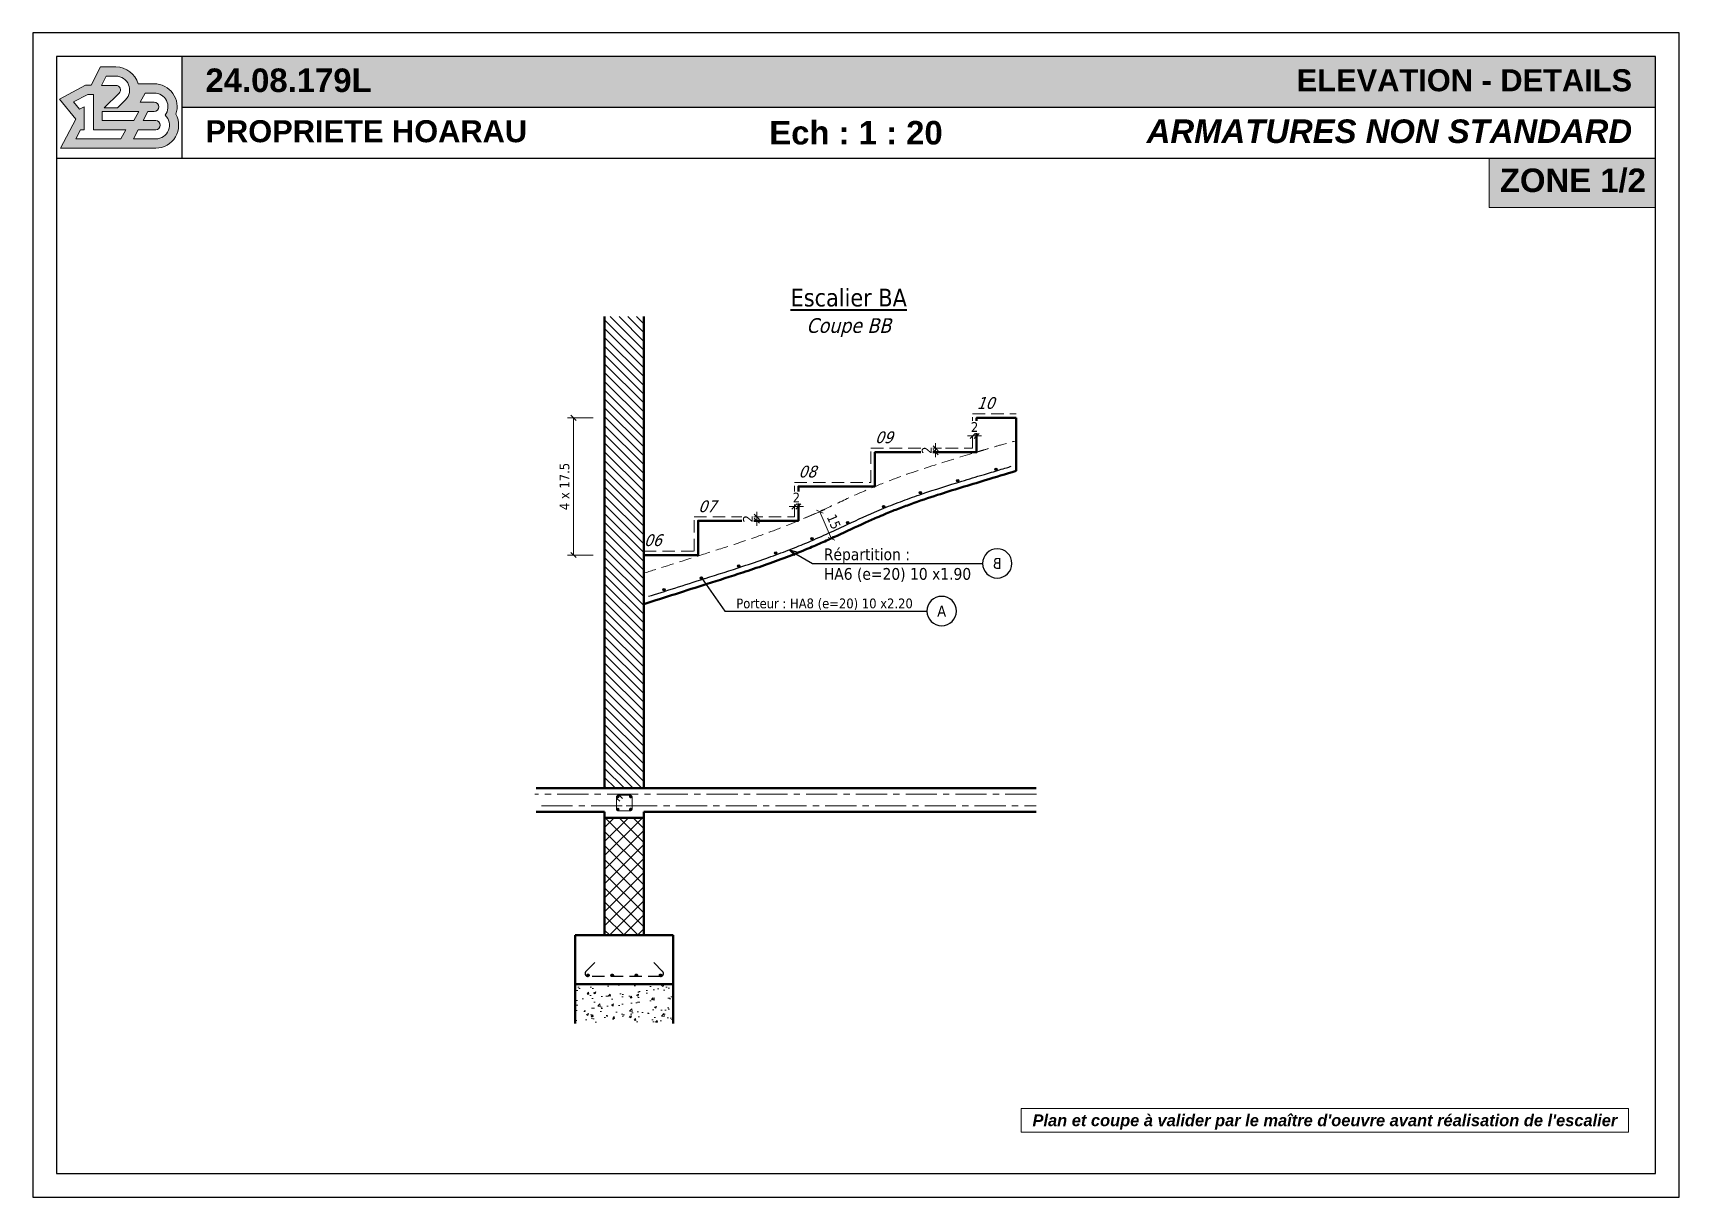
# Model space of a CAD drawing. Header units: millimetres. Extents: x 1206 to 5166, y 1455 to 2049.
# Drawn here: x 3286 to 4126, y 1455 to 2049 of the extents above; entities that cross this region are included whole.
import ezdxf
from ezdxf import colors
from ezdxf.entities.mleader import LeaderData, LeaderLine
from ezdxf.enums import TextEntityAlignment as Align
from ezdxf.math import Vec2, Vec3

# ---------------------------------------------------------------- set-up
doc = ezdxf.new("R2010")
doc.units = ezdxf.units.MM
doc.linetypes.add('AXES', pattern=[50.8, 31.75, -6.35, 6.35, -6.35])
doc.linetypes.add('CACHE', pattern=[9.525, 6.35, -3.175])
for name, color, linetype in [('ABAK_A-ANNOT', 7, 'Continuous'), ('ABAK_A-ANNOT FERRAILLAGES', 7, 'Continuous'), ('ABAK_BA-FERRAILLAGES', 1, 'Continuous'), ('ABAK_BA-FERRAILLAGES CACHES', 7, 'CACHE')]:
    doc.layers.add(name, color=color, linetype=linetype)
for name, color, linetype, lineweight in [('ABAK_A-CARTOUCHE', 7, 'Continuous', 20), ('ABAK_A-COTA', 7, 'Continuous', 18), ('ABAK_A-HACHURES', 253, 'Continuous', 15), ('ABAK_A-TITRES', 150, 'Continuous', 40), ('ABAK_BC-COFFRAGE-CA', 7, 'CACHE', 15), ('ABAK_BC-COFFRAGE-CO', 7, 'Continuous', 50), ('ABAK_BC-STR METAL', 20, 'Continuous', 20), ('ABAK_Hachures', 252, 'Continuous', 15)]:
    doc.layers.add(name, color=color, linetype=linetype, lineweight=lineweight)
doc.styles.add('ABAK_ANNO_BA', font='tahoma.ttf', dxfattribs={"height": 0.3})
doc.styles.add('ABAK_ANNO_RESA', font='tahoma.ttf', dxfattribs={"oblique": 20, "height": 0.1})
doc.styles.add('ABAK_BA', font='tahoma.ttf')
doc.styles.add('ABAK_TXT', font='tahoma.ttf')
doc.styles.get("Standard").update_dxf_attribs({"font": 'arial.ttf'})
doc.dimstyles.new('ABAK_BA', dxfattribs={"dimtxt": 0.25, "dimasz": 0.13, "dimexe": 0.15, "dimexo": 0.2, "dimgap": 0.1, "dimtad": 1, "dimdec": 1, "dimdsep": 46, "dimtxsty": 'ABAK_BA', "dimblk": 'OBLIQUE', "dimcen": 4, "dimclrd": 256, "dimclrt": 256, "dimazin": 2, "dimtfac": 1, "dimtdec": 1, "dimtix": 1, "dimtmove": 2, "dimatfit": 3, "dimldrblk": 'OBLIQUE', "dimfxl": 0.5, "dimfxlon": 1, "dimlwd": -1, "dimlwe": -1, "dimarcsym": 0})

# ---------------------------------------------------------------- blocks, each defined once
blk = doc.blocks.new('A$Ccc495f69')
at = {"true_color": 0xffcc00}
h = blk.add_hatch(color=40, dxfattribs=at)
h.dxf.hatch_style = 1
h.paths.add_polyline_path([(-0.18, 7.2, 0.337188), (-5.96, 11.6), (-9.94, 11.6), (-12.44, 6.84), (-13.92, 6.84), (-20.72, 3.21), (-16.47, -2.07), (-20.42, -9.6), (4.44, -9.6, 0.56769), (9.72, -0.75, 0.514981), (4.04, 7.2)])
h.paths.add_polyline_path([(-3.42, 3.05), (-5.58, 0.9), (-8.99, 0.9), (-5.11, 4.75, 0.669448), (-5.96, 6.8), (-9.75, 6.8), (-8.49, 9.2), (-5.96, 9.2, -0.669448)], flags=16)
h.paths.add_polyline_path([(1.67, 4.8), (4.04, 4.8, -0.620692), (6.91, -0.98, -0.678658), (4.44, -7.2), (-1.38, -7.2), (-0.12, -4.8), (4.44, -4.8, 1), (4.44, -2.4), (1.14, -2.4), (2.4, 0), (4.04, 0, 1), (4.04, 2.4), (0.41, 2.4)], flags=16)
h.paths.add_polyline_path([(0, 0), (-1.26, -2.4), (-9.58, -2.4), (-9.58, 0)], flags=16)
h.paths.add_polyline_path([(-3.4, -4.8), (-4.65, -7.2), (-16.45, -7.2), (-15.19, -4.8), (-14.25, -4.8), (-14.25, 1.22), (-15.5, 0.55), (-17.04, 2.46), (-13.32, 4.44), (-11.85, 4.44), (-11.85, -4.8)], flags=16)
at = {"color": 40, "true_color": 0xffcc00}
for points in [[(4.44, -9.6), (-20.42, -9.6), (-16.47, -2.07), (-20.72, 3.21), (-13.92, 6.84), (-12.44, 6.84), (-9.94, 11.6), (-5.96, 11.6, -0.337188), (-0.18, 7.2), (4.04, 7.2, -0.514981), (9.72, -0.75, -0.56769), (4.44, -9.6, 1)], [(4.04, 2.4), (0.41, 2.4), (1.67, 4.8), (4.04, 4.8, -0.620692), (6.91, -0.98, -0.678658), (4.44, -7.2), (-1.38, -7.2), (-0.12, -4.8), (4.44, -4.8, 1), (4.44, -2.4), (1.14, -2.4), (2.4, 0), (4.04, 0, 1), (4.04, 2.4, -1)]]:
    blk.add_lwpolyline(points, format="xyb", dxfattribs=at)
blk.add_lwpolyline([(-9.75, 6.8), (-8.49, 9.2), (-5.96, 9.2, -0.669448), (-3.42, 3.05), (-5.58, 0.9), (-8.99, 0.9), (-5.11, 4.75, 0.669448), (-5.96, 6.8)], format="xyb", close=True, dxfattribs=at)
blk.add_lwpolyline([(-17.04, 2.46), (-15.5, 0.55), (-14.25, 1.22), (-14.25, -4.8), (-15.19, -4.8), (-16.45, -7.2), (-4.65, -7.2), (-3.4, -4.8), (-11.85, -4.8), (-11.85, 4.44), (-13.32, 4.44)], close=True, dxfattribs=at)
blk.add_lwpolyline([(-9.58, 0), (-9.58, -2.4), (-1.26, -2.4), (0, 0), (-9.58, 0)], dxfattribs=at)
blk = doc.blocks.new('*U84')
at = {"layer": 'ABAK_A-ANNOT', "true_color": 0xffcc00, "transparency": 33554687}
h = blk.add_hatch(color=40, dxfattribs=at)
h.dxf.hatch_style = 1
h.paths.add_polyline_path([(76, -12), (76, -38), (828, -38), (828, -12)])
at = {"layer": 'ABAK_A-HACHURES', "true_color": 0xa9d08e, "transparency": 33554687}
h = blk.add_hatch(color=63, dxfattribs=at)
h.dxf.hatch_style = 1
h.paths.add_polyline_path([(828, -89), (828, -64), (743.02, -64), (743.02, -89)])
for p, q in [((828, -64), (728, -64)), ((743.02, -64), (743.02, -89)), ((743.02, -89), (828, -89))]:
    blk.add_line(p, q)
at = {"layer": 'ABAK_A-ANNOT'}
for p, q in [((828, -12), (12, -12)), ((12, -12), (12, -581.97)), ((76, -12), (76, -64)), ((828, -581.97), (828, -12)), ((828, -38), (76, -38)), ((76, -64), (12, -64)), ((828, -64), (76, -64)), ((12, -581.97), (828, -581.97))]:
    blk.add_line(p, q, dxfattribs=at)
blk.add_lwpolyline([(840, 0), (0, 0), (0, -593.97), (840, -593.97)], close=True, dxfattribs=at)
at = {"layer": 'ABAK_A-COTA', "xscale": 1.952830188679271, "yscale": 1.952830188679271, "zscale": 1.952830188679271}
blk.add_blockref('A$Ccc495f69', (53.98, -40.03), dxfattribs=at)
at = {"layer": 'ABAK_A-CARTOUCHE', "attachment_point": 5, "style": 'ABAK_ANNO_BA'}
for s, insert, char_height, width in [('\\pxql;{\\fArial|b1|i0|c0|p34;24.08.179L}', (239.25, -24.23), 12, 302.4189), ('\\pxql;{\\fArial|b1|i0|c0|p34;PROPRIETE HOARAU}', (239.25, -50.23), 11.25, 302.4189), ('\\pxqc;{\\fArial|b1|i0|c0|p34;Ech : 1 : 20}', (420, -51), 12, 302.4189), ('{\\fArial|b1|i0|c0|p34;ZONE 1/2}', (785.83, -75.36), 12, 83.7193)]:
    blk.add_mtext(s, dxfattribs=dict(at, insert=insert, char_height=char_height, width=width))
blk = doc.blocks.new('_Oblique')
at = {"color": 0, "linetype": 'ByBlock', "lineweight": -2}
blk.add_line((-0.5, -0.5), (0.5, 0.5), dxfattribs=at)
blk = doc.blocks.new('*D109')
at = {"layer": 'ABAK_A-COTA', "color": 0, "transparency": 16777216}
for p, q in [((3572.1, 1852.73), (3559.1, 1852.73)), ((3572.1, 1782.73), (3559.1, 1782.73))]:
    blk.add_line(p, q, dxfattribs=at)
at = {"layer": 'ABAK_A-COTA', "transparency": 16777216}
blk.add_line((3562.1, 1782.73), (3562.1, 1852.73), dxfattribs=at)
at = {"layer": 'DEFPOINTS', "color": 0, "transparency": 16777216}
for p in [(3562.1, 1852.73), (3767.79, 1852.73), (3598.02, 1782.73)]:
    blk.add_point(p, dxfattribs=at)
at = {"layer": 'ABAK_A-COTA', "transparency": 16777216, "xscale": 2.6, "yscale": 2.6, "zscale": 2.6}
for p, rotation in [((3562.1, 1852.73), 90), ((3562.1, 1782.73), 270)]:
    blk.add_blockref('_Oblique', p, dxfattribs=dict(at, rotation=rotation))
at = {"layer": 'ABAK_A-COTA', "transparency": 16777216, "insert": (3557.54, 1817.73), "char_height": 5, "attachment_point": 5, "rotation": 90, "style": 'ABAK_BA'}
blk.add_mtext('4 x 17.5', dxfattribs=at)
blk = doc.blocks.new('*U96')
at = {"layer": 'ABAK_BA-FERRAILLAGES'}
h = blk.add_hatch(color=256, dxfattribs=at)
h.dxf.hatch_style = 1
h.paths.add_polyline_path([(-12.8, 0.62, -1), (-13.95, 0.98, -1)])
blk.add_circle((-13.37, 0.8), 0.6, dxfattribs=at)
blk = doc.blocks.new('*U97')
at = {"layer": 'ABAK_A-COTA', "color": 0, "linetype": 'ByBlock', "lineweight": -2, "transparency": 16777216, "rotation": 16.71513681832869}
blk.add_blockref('*U96', (3771.25, 1823.74), dxfattribs=at)
blk = doc.blocks.new('*U98')
at = {"layer": 'ABAK_BA-FERRAILLAGES'}
h = blk.add_hatch(color=256, dxfattribs=at)
h.dxf.hatch_style = 1
h.paths.add_polyline_path([(-12.8, 0.62, -1), (-13.95, 0.98, -1)])
blk.add_circle((-13.37, 0.8), 0.6, dxfattribs=at)
blk = doc.blocks.new('*U99')
at = {"layer": 'ABAK_A-COTA', "color": 0, "linetype": 'ByBlock', "lineweight": -2, "transparency": 16777216, "rotation": 16.71513681832869}
blk.add_blockref('*U98', (28395.3, -3385.98), dxfattribs=at)
blk = doc.blocks.new('_None')
blk = doc.blocks.new('_TagCircle')
at = {"color": 0, "linetype": 'ByBlock', "lineweight": -2, "transparency": 16777216}
blk.add_circle((0, 0), 0.125, dxfattribs=at)
at = {"layer": 'ABAK_A-COTA', "color": 0, "transparency": 16777216, "style": 'ABAK_ANNO_BA'}
blk.add_attdef('NUMEROETIQUETTE', text='', height=0.09375, dxfattribs=at).set_placement((0, -0.046875), align=Align.CENTER)
blk = doc.blocks.new('_Open30')
at = {"color": 0, "linetype": 'ByBlock', "lineweight": -2}
for p, q in [((-1, 0.27), (0, 0)), ((0, 0), (-1, -0.27)), ((0, 0), (-1, 0))]:
    blk.add_line(p, q, dxfattribs=at)
blk = doc.blocks.new('*D164')
at = {"layer": 'ABAK_BC-STR METAL', "transparency": 16777216}
for p, q in [((3655.67, 1802.23), (3655.67, 1804.83)), ((3655.67, 1800.23), (3655.67, 1802.23)), ((3655.67, 1800.23), (3655.67, 1797.63))]:
    blk.add_line(p, q, dxfattribs=at)
at = {"layer": 'ABAK_BC-STR METAL', "color": 0, "transparency": 16777216}
for p, q in [((3655.67, 1802.23), (3658.67, 1802.23)), ((3655.67, 1800.23), (3658.67, 1800.23))]:
    blk.add_line(p, q, dxfattribs=at)
at = {"layer": 'ABAK_BC-STR METAL', "transparency": 16777216, "xscale": 2.6, "yscale": 2.6, "zscale": 2.6}
for p, rotation in [((3655.67, 1802.23), 270), ((3655.67, 1800.23), 90)]:
    blk.add_blockref('_Oblique', p, dxfattribs=dict(at, rotation=rotation))
at = {"layer": 'ABAK_BC-STR METAL', "transparency": 16777216, "insert": (3651.11, 1801.23), "char_height": 5, "attachment_point": 5, "rotation": 90, "style": 'ABAK_BA', "bg_fill": 3, "box_fill_scale": 1.1, "bg_fill_color": 256, "bg_fill_true_color": 13158600, "bg_fill_transparency": 0}
blk.add_mtext('2', dxfattribs=at)
at = {"layer": 'DEFPOINTS', "color": 0, "transparency": 16777216}
for p in [(3652.32, 1802.23), (3652.32, 1800.23), (3655.67, 1802.23)]:
    blk.add_point(p, dxfattribs=at)
blk = doc.blocks.new('*D152')
at = {"layer": 'ABAK_BC-STR METAL', "transparency": 16777216}
for p, q in [((3674.85, 1807.52), (3672.25, 1807.52)), ((3676.85, 1807.52), (3674.85, 1807.52)), ((3676.85, 1807.52), (3679.45, 1807.52))]:
    blk.add_line(p, q, dxfattribs=at)
at = {"layer": 'ABAK_BC-STR METAL', "color": 0, "transparency": 16777216}
for p, q in [((3674.85, 1807.52), (3674.85, 1804.52)), ((3676.85, 1807.52), (3676.85, 1804.52))]:
    blk.add_line(p, q, dxfattribs=at)
at = {"layer": 'ABAK_BC-STR METAL', "transparency": 16777216, "xscale": 2.6, "yscale": 2.6, "zscale": 2.6}
blk.add_blockref('_Oblique', (3674.85, 1807.52), dxfattribs=at)
at = {"layer": 'ABAK_BC-STR METAL', "transparency": 16777216, "xscale": 2.6, "yscale": 2.6, "zscale": 2.6, "rotation": 180}
blk.add_blockref('_Oblique', (3676.85, 1807.52), dxfattribs=at)
at = {"layer": 'ABAK_BC-STR METAL', "transparency": 16777216, "insert": (3675.85, 1812.08), "char_height": 5, "attachment_point": 5, "style": 'ABAK_BA', "bg_fill": 3, "box_fill_scale": 1.1, "bg_fill_color": 256, "bg_fill_true_color": 13158600, "bg_fill_transparency": 0}
blk.add_mtext('2', dxfattribs=at)
at = {"layer": 'DEFPOINTS', "color": 0, "transparency": 16777216}
for p in [(3674.85, 1809.86), (3674.85, 1807.52), (3676.85, 1809.86)]:
    blk.add_point(p, dxfattribs=at)
blk = doc.blocks.new('*D153')
at = {"layer": 'ABAK_BC-STR METAL', "transparency": 16777216}
for p, q in [((3746.92, 1837.23), (3746.92, 1839.83)), ((3746.92, 1835.23), (3746.92, 1837.23)), ((3746.92, 1835.23), (3746.92, 1832.63))]:
    blk.add_line(p, q, dxfattribs=at)
at = {"layer": 'ABAK_BC-STR METAL', "color": 0, "transparency": 16777216}
for p, q in [((3746.92, 1837.23), (3749.92, 1837.23)), ((3746.92, 1835.23), (3749.92, 1835.23))]:
    blk.add_line(p, q, dxfattribs=at)
at = {"layer": 'ABAK_BC-STR METAL', "transparency": 16777216, "xscale": 2.6, "yscale": 2.6, "zscale": 2.6}
for p, rotation in [((3746.92, 1837.23), 270), ((3746.92, 1835.23), 90)]:
    blk.add_blockref('_Oblique', p, dxfattribs=dict(at, rotation=rotation))
at = {"layer": 'ABAK_BC-STR METAL', "transparency": 16777216, "insert": (3742.36, 1836.23), "char_height": 5, "attachment_point": 5, "rotation": 90, "style": 'ABAK_BA', "bg_fill": 3, "box_fill_scale": 1.1, "bg_fill_color": 256, "bg_fill_true_color": 13158600, "bg_fill_transparency": 0}
blk.add_mtext('2', dxfattribs=at)
at = {"layer": 'DEFPOINTS', "color": 0, "transparency": 16777216}
for p in [(3744.23, 1837.23), (3744.23, 1835.23), (3746.92, 1837.23)]:
    blk.add_point(p, dxfattribs=at)
blk = doc.blocks.new('*D154')
at = {"layer": 'ABAK_BC-STR METAL', "transparency": 16777216}
for p, q in [((3765.79, 1843.51), (3763.19, 1843.51)), ((3767.79, 1843.51), (3765.79, 1843.51)), ((3767.79, 1843.51), (3770.39, 1843.51))]:
    blk.add_line(p, q, dxfattribs=at)
at = {"layer": 'ABAK_BC-STR METAL', "color": 0, "transparency": 16777216}
for p, q in [((3765.79, 1843.51), (3765.79, 1840.51)), ((3767.79, 1843.51), (3767.79, 1840.51))]:
    blk.add_line(p, q, dxfattribs=at)
at = {"layer": 'ABAK_BC-STR METAL', "transparency": 16777216, "xscale": 2.6, "yscale": 2.6, "zscale": 2.6}
blk.add_blockref('_Oblique', (3765.79, 1843.51), dxfattribs=at)
at = {"layer": 'ABAK_BC-STR METAL', "transparency": 16777216, "xscale": 2.6, "yscale": 2.6, "zscale": 2.6, "rotation": 180}
blk.add_blockref('_Oblique', (3767.79, 1843.51), dxfattribs=at)
at = {"layer": 'ABAK_BC-STR METAL', "transparency": 16777216, "insert": (3766.79, 1848.06), "char_height": 5, "attachment_point": 5, "style": 'ABAK_BA', "bg_fill": 3, "box_fill_scale": 1.1, "bg_fill_color": 256, "bg_fill_true_color": 13158600, "bg_fill_transparency": 0}
blk.add_mtext('2', dxfattribs=at)
at = {"layer": 'DEFPOINTS', "color": 0, "transparency": 16777216}
for p in [(3765.79, 1845.71), (3765.79, 1843.51), (3767.79, 1845.71)]:
    blk.add_point(p, dxfattribs=at)
blk = doc.blocks.new('*D160')
at = {"layer": 'ABAK_A-COTA', "color": 0, "transparency": 16777216}
for p, q in [((3680.53, 1801.79), (3690.62, 1806.04)), ((3686.36, 1787.96), (3696.45, 1792.22))]:
    blk.add_line(p, q, dxfattribs=at)
at = {"layer": 'ABAK_A-COTA', "transparency": 16777216}
blk.add_line((3687.86, 1804.87), (3693.69, 1791.05), dxfattribs=at)
at = {"layer": 'DEFPOINTS', "color": 0, "transparency": 16777216}
for p in [(3676.85, 1800.23), (3693.69, 1791.05), (3682.68, 1786.41)]:
    blk.add_point(p, dxfattribs=at)
at = {"layer": 'ABAK_A-COTA', "transparency": 16777216, "xscale": 2.6, "yscale": 2.6, "zscale": 2.6}
for p, rotation in [((3687.86, 1804.87), 112.8663944220175), ((3693.69, 1791.05), 292.8663944220175)]:
    blk.add_blockref('_Oblique', p, dxfattribs=dict(at, rotation=rotation))
at = {"layer": 'ABAK_A-COTA', "transparency": 16777216, "insert": (3694.97, 1799.74), "char_height": 5, "attachment_point": 5, "rotation": 292.86639, "style": 'ABAK_BA'}
blk.add_mtext('15', dxfattribs=at)

msp = doc.modelspace()

# ---------------------------------------------------------------- hatches: boundary and pattern name
at = {"layer": 'ABAK_A-HACHURES', "transparency": 33554687}
h = msp.add_hatch(dxfattribs=at)
h.set_pattern_fill('ANSI37', color=256, scale=0.08)
h.set_pattern_definition([(45, (-23934.9375, 5209.719), (-3.59210245, 3.59210245), []), (135, (-23934.9375, 5209.719), (-3.59210245, -3.59210245), [])])
h.paths.add_polyline_path([(3598.02, 1648.73), (3578.02, 1648.73), (3578.02, 1588.73), (3598.02, 1588.73)])
at = {"layer": 'ABAK_BA-FERRAILLAGES'}
h = msp.add_hatch(color=256, dxfattribs=at)
h.dxf.hatch_style = 1
h.paths.add_polyline_path([(3739.75, 1814.53, -1), (3738.55, 1814.51, -1)])
h = msp.add_hatch(color=256, dxfattribs=at)
h.dxf.hatch_style = 1
h.paths.add_polyline_path([(3720.97, 1807.53, -1), (3719.78, 1807.44, -1)])
h = msp.add_hatch(color=256, dxfattribs=at)
h.dxf.hatch_style = 1
h.paths.add_polyline_path([(3702.66, 1799.41, -1), (3701.47, 1799.26, -1)])
h = msp.add_hatch(color=256, dxfattribs=at)
h.dxf.hatch_style = 1
h.paths.add_polyline_path([(3684.47, 1791.14, -1), (3683.28, 1791.01, -1)])
h = msp.add_hatch(color=256, dxfattribs=at)
h.dxf.hatch_style = 1
h.paths.add_polyline_path([(3665.93, 1783.74, -1), (3664.73, 1783.68, -1)])
h = msp.add_hatch(color=256, dxfattribs=at)
h.dxf.hatch_style = 1
h.paths.add_polyline_path([(3647.06, 1777.2, -1), (3645.86, 1777.18, -1)])
h = msp.add_hatch(color=256, dxfattribs=at)
h.dxf.hatch_style = 1
h.paths.add_polyline_path([(3608.96, 1765.05, -1), (3607.76, 1765.05, -1)])
h = msp.add_hatch(color=256, dxfattribs=at)
h.dxf.hatch_style = 1
h.paths.add_polyline_path([(3628.02, 1771.09, -1), (3626.82, 1771.09, -1)])
at = {"layer": 'ABAK_BA-FERRAILLAGES CACHES'}
h = msp.add_hatch(color=256, dxfattribs=at)
h.dxf.hatch_style = 1
h.paths.add_polyline_path([(3570.12, 1568.33, 1), (3568.92, 1568.33, 1)])
h = msp.add_hatch(color=256, dxfattribs=at)
h.dxf.hatch_style = 1
h.paths.add_polyline_path([(3582.45, 1568.33, 1), (3581.25, 1568.33, 1)])
h = msp.add_hatch(color=256, dxfattribs=at)
h.dxf.hatch_style = 1
h.paths.add_polyline_path([(3594.78, 1568.33, 1), (3593.58, 1568.33, 1)])
h = msp.add_hatch(color=256, dxfattribs=at)
h.dxf.hatch_style = 1
h.paths.add_polyline_path([(3607.12, 1568.33, 1), (3605.92, 1568.33, 1)])
at = {"layer": 'ABAK_BC-COFFRAGE-CA'}
h = msp.add_hatch(color=256, dxfattribs=at)
h.dxf.hatch_style = 1
h.paths.add_polyline_path([(3585.34, 1659.51, 1), (3584.14, 1659.51, 1)])
h = msp.add_hatch(color=256, dxfattribs=at)
h.dxf.hatch_style = 1
h.paths.add_polyline_path([(3591.9, 1659.51, 1), (3590.7, 1659.51, 1)])
h = msp.add_hatch(color=256, dxfattribs=at)
h.dxf.hatch_style = 1
h.paths.add_polyline_path([(3585.34, 1652.95, 1), (3584.14, 1652.95, 1)])
h = msp.add_hatch(color=256, dxfattribs=at)
h.dxf.hatch_style = 1
h.paths.add_polyline_path([(3591.9, 1652.95, 1), (3590.7, 1652.95, 1)])
at = {"layer": 'ABAK_Hachures'}
h = msp.add_hatch(dxfattribs=at)
h.set_pattern_fill('ANSI31', color=256, angle=90)
h.set_pattern_definition([(135, (2.8676, -24480.195), (-2.24506403, -2.24506403), [])])
edge = h.paths.add_edge_path(flags=17)
edge.add_line((3578.02, 1880.61), (3578.02, 1899.11))
h.paths.add_polyline_path([(3578.02, 1663.73), (3598.02, 1663.73), (3598.02, 1904.43), (3578.02, 1904.43)])
at = {"layer": 'ABAK_Hachures', "transparency": 33554687}
h = msp.add_hatch(dxfattribs=at)
h.set_pattern_fill('AR-CONC', color=256, scale=0.003)
h.set_pattern_definition([(50, (-797.222, -3980.388), (10.93108, -0.956345), [1.143, -12.573]), (355, (-797.222, -3980.388), (-2.114605, 11.46341), [0.9144, -10.058435]), (100.45144, (-796.311, -3980.467), (8.816475, 10.507065), [0.9714, -10.685415]), (46.1842, (-797.222, -3977.34), (16.264742, -2.52254), [1.7145, -18.8595]), (96.63556, (-795.867, -3977.55), (14.244248, 14.845567), [1.4571, -16.028136]), (351.18415, (-797.222, -3977.34), (14.24425, 14.845567), [1.371598, -15.087584]), (21, (-795.698, -3978.102), (9.096863, -6.135912), [1.143, -12.573]), (326, (-795.698, -3978.102), (3.708122, 11.051278), [0.9144, -10.0584]), (71.45144, (-794.94, -3978.613), (12.804985, 4.915366), [0.9714, -10.685396]), (37.5, (-797.222, -3980.3877), (0.1853162, 5.0733023), [0, -9.93648, 0, -10.2108, 0, -10.0965]), (7.5, (-797.222, -3980.388), (4.0091798, 6.0108345), [0, -5.82168, 0, -9.70788, 0, -3.8481]), (327.5, (-800.6206, -3980.3877), (8.1354357, -0.3437246), [0, -3.81, 0, -11.8872, 0, -15.7734]), (317.5, (-802.145, -3980.388), (8.887751, 1.5255895), [0, -4.953, 0, -7.89432, 0, -11.2014])])
h.paths.add_polyline_path([(3613.02, 1563.73), (3563.02, 1563.73), (3563.02, 1543.73), (3613.02, 1543.73)])

# ---------------------------------------------------------------- linework, layer by layer
at = {"layer": 'ABAK_BA-FERRAILLAGES'}
for centre in [(3739.15, 1814.52), (3720.37, 1807.49), (3702.07, 1799.34), (3683.87, 1791.07), (3665.33, 1783.71), (3646.46, 1777.19), (3608.36, 1765.05), (3627.42, 1771.09)]:
    msp.add_circle(centre, 0.6, dxfattribs=at)
for points, knots in [([(3629.35, 1770.84), (3635.72, 1772.86), (3642.13, 1774.89), (3652.46, 1778.31), (3656.37, 1779.64), (3663.69, 1782.22), (3667.09, 1783.46), (3673.46, 1785.89), (3676.43, 1787.07), (3681.16, 1789.02), (3682.94, 1789.77), (3686.44, 1791.29), (3688.17, 1792.06), (3693.34, 1794.39), (3696.74, 1795.96), (3705.38, 1799.96), (3710.58, 1802.37), (3717.33, 1805.31), (3718.92, 1805.99), (3722.1, 1807.3), (3723.69, 1807.95), (3726.91, 1809.21), (3728.53, 1809.83), (3733.4, 1811.64), (3736.69, 1812.81), (3746.64, 1816.2), (3753.4, 1818.33), (3763.89, 1821.53), (3767.56, 1822.63), (3771.25, 1823.74)], [0, 0, 0, 0, 19.997144, 19.997144, 32.146554, 32.146554, 42.711749, 42.711749, 51.976583, 51.976583, 57.516036, 57.516036, 63.05549, 63.05549, 74.134397, 74.134397, 91.587198, 91.587198, 96.990936, 96.990936, 102.394674, 102.394674, 107.798412, 107.798412, 118.605889, 118.605889, 140.220841, 140.220841, 151.743246, 151.743246, 151.743246, 151.743246]), ([(3771.25, 1823.74), (3771.93, 1823.94), (3772.62, 1824.15), (3774.67, 1824.77), (3776.04, 1825.18), (3780.15, 1826.41), (3782.89, 1827.24), (3784.54, 1827.73), (3785.53, 1828.03), (3785.53, 1828.03)], [151.743246, 151.743246, 151.743246, 151.743246, 153.885014, 153.885014, 158.168549, 158.168549, 166.735619, 166.735619, 168.318447, 168.318447, 168.318447, 168.318447]), ([(3600.45, 1761.68), (3608.35, 1764.18), (3618.69, 1767.46), (3629.14, 1770.77), (3629.24, 1770.81), (3629.35, 1770.84)], [-32.815087, -32.815087, -32.815087, -32.815087, -0.337649, -0.337649, 0, 0, 0, 0])]:
    msp.add_open_spline(points, degree=3, knots=knots, dxfattribs=at)
at = {"layer": 'ABAK_BA-FERRAILLAGES CACHES'}
msp.add_lwpolyline([(3603.07, 1574.8), (3607.58, 1570.29, -0.668179), (3606.52, 1567.73), (3569.52, 1567.73, -0.668179), (3568.46, 1570.29), (3572.97, 1574.8)], format="xyb", dxfattribs=at)
for centre in [(3569.52, 1568.33), (3581.85, 1568.33), (3594.18, 1568.33), (3606.52, 1568.33)]:
    msp.add_circle(centre, 0.6, dxfattribs=at)
at = {"layer": 'ABAK_BC-COFFRAGE-CA', "linetype": 'AXES', "ltscale": 0.5}
for p, q in [((3798.3, 1660.73), (3542.47, 1660.73)), ((3587.02, 1654.73), (3543.02, 1654.73)), ((3589.02, 1654.73), (3798.24, 1654.73))]:
    msp.add_line(p, q, dxfattribs=at)
at = {"layer": 'ABAK_BC-COFFRAGE-CA'}
msp.add_lwpolyline([(3598.02, 1784.73), (3623.72, 1784.73), (3623.72, 1802.23), (3674.85, 1802.23), (3674.85, 1819.73), (3713.91, 1819.73), (3713.91, 1837.23), (3765.79, 1837.23), (3765.79, 1854.73), (3788.02, 1854.73)], dxfattribs=at)
msp.add_lwpolyline([(3587.14, 1658.52), (3585.73, 1659.94, 0.668179), (3584.02, 1659.23), (3584.02, 1653.23, 0.414214), (3585.02, 1652.23), (3591.02, 1652.23, 0.414214), (3592.02, 1653.23), (3592.02, 1659.23, 0.414214), (3591.02, 1660.23), (3585.02, 1660.23, 0.668179), (3584.31, 1658.52), (3585.73, 1657.11)], format="xyb", dxfattribs=at)
for centre in [(3584.74, 1659.51), (3591.3, 1659.51), (3584.74, 1652.95), (3591.3, 1652.95)]:
    msp.add_circle(centre, 0.6, dxfattribs=at)
at = {"layer": 'ABAK_BC-COFFRAGE-CA', "color": 9}
for points, knots in [([(3767.79, 1835.23), (3768.25, 1835.37), (3768.71, 1835.51), (3770.08, 1835.92), (3770.99, 1836.19), (3773.73, 1837.01), (3775.56, 1837.56), (3779.49, 1838.74), (3781.6, 1839.38), (3788.02, 1841.06)], [151.743246, 151.743246, 151.743246, 151.743246, 153.170919, 153.170919, 156.026266, 156.026266, 161.736958, 161.736958, 168.318447, 168.318447, 168.318447, 168.318447]), ([(3625.72, 1782.28), (3630.45, 1783.78), (3635.17, 1785.27), (3645.52, 1788.64), (3651.15, 1790.51), (3660.32, 1793.76), (3663.9, 1795.08), (3670.56, 1797.64), (3673.65, 1798.89), (3678.83, 1801.07), (3680.94, 1801.98), (3685.13, 1803.85), (3687.22, 1804.8), (3694.08, 1807.94), (3698.83, 1810.17), (3707.4, 1814.08), (3711.21, 1815.77), (3718.9, 1818.98), (3722.78, 1820.5), (3734.13, 1824.7), (3741.67, 1827.2), (3755.42, 1831.52), (3761.61, 1833.37), (3767.79, 1835.23)], [0, 0, 0, 0, 14.834769, 14.834769, 32.617434, 32.617434, 44.044494, 44.044494, 54.046327, 54.046327, 60.930611, 60.930611, 67.814895, 67.814895, 83.553815, 83.553815, 96.061502, 96.061502, 108.569188, 108.569188, 132.408272, 132.408272, 151.743246, 151.743246, 151.743246, 151.743246]), ([(3598.02, 1773.49), (3604.12, 1775.43), (3614.76, 1778.8), (3625.51, 1782.21), (3625.62, 1782.24), (3625.72, 1782.28)], [-33.76488, -33.76488, -33.76488, -33.76488, -0.337649, -0.337649, 0, 0, 0, 0])]:
    msp.add_open_spline(points, degree=3, knots=knots, dxfattribs=at)
at = {"layer": 'ABAK_BC-COFFRAGE-CO'}
for p, q in [((3578.02, 1663.73), (3578.02, 1904.43)), ((3598.02, 1663.73), (3598.02, 1904.43)), ((3788.02, 1852.73), (3788.02, 1825.64)), ((3543.02, 1663.73), (3798.24, 1663.73)), ((3578.02, 1651.73), (3543.02, 1651.73)), ((3578.02, 1588.73), (3578.02, 1651.73)), ((3578.02, 1648.73), (3598.02, 1648.73)), ((3598.02, 1648.73), (3578.02, 1648.73)), ((3598.02, 1651.73), (3798.24, 1651.73)), ((3598.02, 1588.73), (3598.02, 1651.73)), ((3563.02, 1543.73), (3563.02, 1588.73)), ((3613.02, 1588.73), (3613.02, 1543.73))]:
    msp.add_line(p, q, dxfattribs=at)
for points in [[(3598.02, 1782.73), (3625.72, 1782.73), (3625.72, 1800.23), (3676.85, 1800.23), (3676.85, 1817.73), (3715.91, 1817.73), (3715.91, 1835.23), (3767.79, 1835.23), (3767.79, 1852.73), (3788.02, 1852.73)], [(3563.02, 1588.73), (3613.02, 1588.73)], [(3613.02, 1563.73), (3563.02, 1563.73)]]:
    msp.add_lwpolyline(points, dxfattribs=at)
msp.add_open_spline([(3598.02, 1757.76), (3608.76, 1761.16), (3619.51, 1764.57), (3630.26, 1767.98), (3630.26, 1767.98), (3630.26, 1767.98), (3630.26, 1767.98), (3636.28, 1769.89), (3642.35, 1771.82), (3652.16, 1775.05), (3655.88, 1776.3), (3667.04, 1780.2), (3674.5, 1782.99), (3683.18, 1786.62), (3684.43, 1787.15), (3686.92, 1788.23), (3688.16, 1788.78), (3691.84, 1790.41), (3694.26, 1791.52), (3701.45, 1794.83), (3706.14, 1797.02), (3712.8, 1800.05), (3714.83, 1800.95), (3718.21, 1802.42), (3719.56, 1803), (3722, 1804.02), (3723.09, 1804.47), (3725.28, 1805.35), (3726.38, 1805.78), (3729.7, 1807.07), (3731.93, 1807.9), (3738.68, 1810.35), (3743.25, 1811.89), (3755.81, 1815.97), (3763.91, 1818.4), (3772.11, 1820.87), (3772.11, 1820.87), (3772.11, 1820.87), (3772.11, 1820.87), (3777.41, 1822.46), (3782.71, 1824.05), (3788.02, 1825.64)], degree=3, knots=[-33.76488, -33.76488, -33.76488, -33.76488, -0.000936, -0.000936, -0.000936, 0, 0, 0, 18.915108, 18.915108, 30.411603, 30.411603, 53.404592, 53.404592, 57.304036, 57.304036, 61.203479, 61.203479, 69.002365, 69.002365, 84.600138, 84.600138, 91.499989, 91.499989, 96.139113, 96.139113, 99.88495, 99.88495, 103.630786, 103.630786, 111.12246, 111.12246, 126.105806, 126.105806, 151.743246, 151.743246, 151.743246, 151.744251, 151.744251, 151.744251, 168.318447, 168.318447, 168.318447, 168.318447], dxfattribs=at)

# ---------------------------------------------------------------- block references
at = {"layer": 'ABAK_A-COTA'}
for name, p in [('*U99', (-24604.59, 5215.57)), ('*U97', (0, 0))]:
    msp.add_blockref(name, p, dxfattribs=at)
at = {"layer": 'ABAK_Hachures'}
msp.add_blockref('*U84', (3286.27, 2049.14), dxfattribs=at)

# ---------------------------------------------------------------- texts
at = {"layer": 'ABAK_A-ANNOT', "char_height": 6, "width": 19.363, "attachment_point": 1, "style": 'ABAK_ANNO_RESA'}
for s, insert in [('10', (3767.79, 1863.33)), ('09', (3715.91, 1845.83)), ('08', (3676.85, 1828.33)), ('07', (3625.72, 1810.61)), ('06', (3598.02, 1793.33))]:
    msp.add_mtext(s, dxfattribs=dict(at, insert=insert))
at = {"layer": 'ABAK_A-CARTOUCHE', "insert": (3951.09, 2024.91), "char_height": 11.25, "width": 302.4189, "attachment_point": 5, "style": 'ABAK_ANNO_BA'}
msp.add_mtext('\\pxqr;{\\fArial|b1|i0|c0|p34;ELEVATION - DETAILS}', dxfattribs=at)
at = {"layer": 'ABAK_A-CARTOUCHE', "color": 1, "insert": (3951.09, 1998.91), "char_height": 12, "width": 302.4189, "attachment_point": 5, "style": 'ABAK_ANNO_BA'}
msp.add_mtext('\\pxqr;{\\fArial|b1|i1|c0|p34;ARMATURES NON STANDARD}', dxfattribs=at)
at = {"layer": 'ABAK_A-CARTOUCHE', "color": 1, "insert": (3945.53, 1493.44), "char_height": 6, "width": 303.8155, "attachment_point": 5, "style": 'ABAK_ANNO_BA', "bg_fill": 16, "box_fill_scale": 1.5, "bg_fill_color": 256, "bg_fill_transparency": 0}
msp.add_mtext("\\pxqc;{\\fArial|b1|i1|c0|p34;Plan et coupe à valider par le maître d'oeuvre avant réalisation de l'escalier}", dxfattribs=at)
at = {"layer": 'ABAK_A-TITRES', "insert": (3702.57, 1906.28), "char_height": 9, "attachment_point": 5, "style": 'ABAK_TXT'}
msp.add_mtext_dynamic_manual_height_columns('{\\LEscalier BA \\fTahoma|b0|i1|c0|p34;\\H0.83333x;\\lCoupe BB}', width=76.5312, gutter_width=2.5, heights=[0], dxfattribs=at)

# ---------------------------------------------------------------- dimensions: what is measured, and where the dimension line sits
at = {"layer": 'ABAK_A-COTA'}
dim = msp.add_linear_dim(base=(3562.1, 1852.73), p1=(3598.02, 1782.73), p2=(3767.79, 1852.73), angle=90, text='4 x 17.5', dimstyle='ABAK_BA', dxfattribs=at)
dim.commit()
dim.dimension.update_dxf_attribs({"geometry": '*D109', "text_midpoint": (3557.54, 1817.73)})

# ---------------------------------------------------------------- leaders
at = {"layer": 'ABAK_A-ANNOT FERRAILLAGES'}
ml = msp.add_multileader_mtext('Standard', dxfattribs=at)
ml.set_content('Répartition :\\PHA6 (e=20) 10 x1.90 ', color=7, style='ABAK_BA')
ml.set_leader_properties(color=256, linetype='ByLayer', lineweight=-1)
ml.set_arrow_properties(name='OPEN30')
ml.build(insert=Vec2(0, 0))
ml.multileader.update_dxf_attribs({"text_left_attachment_type": 6, "text_right_attachment_type": 6, "dogleg_length": 0.2, "scale": 20})
ctx = ml.context
ctx.base_point, ctx.scale, ctx.char_height, ctx.landing_gap_size, ctx.plane_origin = Vec3(3688.05, 1778.47), 20, 6, 1.8, Vec3(3671.92, 1724.67)
ctx.left_attachment, ctx.right_attachment = 6, 6
notes = []
notes.append((ctx, [(0, (1, 1, 0), (3684.05, 1778.47), (1, 0), 4, [(0, [(3672.1, 1785.38)], 0, [])])]))
ctx.mtext.insert, ctx.mtext.flow_direction = Vec3(3689.85, 1786.13), 5
ml = msp.add_multileader_block('Standard', dxfattribs=at)
ml.set_content('_TagCircle', color=256, scale=-60)
ml.set_attribute('NUMEROETIQUETTE', 'B', width=0)
ml.set_leader_properties(color=256, linetype='ByLayer', lineweight=-1)
ml.set_arrow_properties(name='NONE')
ml.build(insert=Vec2(0, 0))
ml.multileader.update_dxf_attribs({"text_left_attachment_type": 6, "text_right_attachment_type": 6, "dogleg_length": 0.2, "scale": 20})
ctx = ml.context
ctx.base_point, ctx.scale, ctx.char_height, ctx.landing_gap_size, ctx.plane_origin = Vec3(3770.85, 1778.47), 20, 6, 1.8, Vec3(3698.22, 1762.12)
ctx.left_attachment, ctx.right_attachment, ctx.text_align_type = 6, 6, 2
notes.append((ctx, [(0, (1, 1, 0), (3766.85, 1778.47), (1, 0), 4, [(0, [(3698.22, 1778.47)], 0, [])])]))
ctx.block.insert, ctx.block.scale = Vec3(3778.35, 1778.47), Vec3(-60, 60, 60)
ml = msp.add_multileader_mtext('Standard', dxfattribs=at)
ml.set_content('Porteur : HA8 (e=20) 10 x2.20 ', color=256, style='ABAK_BA')
ml.set_leader_properties(color=256, linetype='ByLayer', lineweight=-1)
ml.set_arrow_properties(name='NONE')
ml.build(insert=Vec2(0, 0))
ml.multileader.update_dxf_attribs({"text_left_attachment_type": 6, "text_right_attachment_type": 6, "dogleg_length": 0.2, "scale": 20})
ctx = ml.context
ctx.base_point, ctx.scale, ctx.char_height, ctx.landing_gap_size, ctx.plane_origin = Vec3(3643.37, 1754.18), 20, 5, 1.8, Vec3(3627.24, 1710.38)
ctx.left_attachment, ctx.right_attachment = 6, 6
notes.append((ctx, [(0, (1, 1, 0), (3639.37, 1754.18), (1, 0), 4, [(0, [(3627.42, 1771.09)], 0, [])])]))
ctx.mtext.insert, ctx.mtext.flow_direction = Vec3(3645.17, 1760.57), 5
ml = msp.add_multileader_block('Standard', dxfattribs=at)
ml.set_content('_TagCircle', color=256, scale=-60)
ml.set_attribute('NUMEROETIQUETTE', 'A', width=0)
ml.set_leader_properties(color=256, linetype='ByLayer', lineweight=-1)
ml.set_arrow_properties(name='NONE')
ml.build(insert=Vec2(0, 0))
ml.multileader.update_dxf_attribs({"text_left_attachment_type": 6, "text_right_attachment_type": 6, "dogleg_length": 0.2, "scale": 20})
ctx = ml.context
ctx.base_point, ctx.scale, ctx.char_height, ctx.landing_gap_size, ctx.plane_origin = Vec3(3742.5, 1754.17), 20, 6, 1.8, Vec3(3639.37, 1747.83)
ctx.left_attachment, ctx.right_attachment, ctx.text_align_type = 6, 6, 2
notes.append((ctx, [(0, (1, 1, 0), (3738.5, 1754.17), (1, 0), 4, [(0, [(3639.37, 1754.18)], 0, [])])]))
ctx.block.insert, ctx.block.scale = Vec3(3750, 1754.17), Vec3(-60, 60, 60)
for ctx, leaders in notes:
    for number, flags, end, landing, length, lines in leaders:
        leader = LeaderData()
        leader.index, (leader.has_last_leader_line, leader.has_dogleg_vector, leader.attachment_direction) = number, flags
        leader.last_leader_point, leader.dogleg_vector, leader.dogleg_length = Vec3(end), Vec3(landing), length
        for number, points, colour, breaks in lines:
            line = LeaderLine()
            line.index, line.vertices, line.color, line.breaks = number, Vec3.list(points), colors.encode_raw_color(colour), breaks
            leader.lines.append(line)
        ctx.leaders.append(leader)

# ---------------------------------------------------------------- next in the draw order: dimensions: what is measured, and where the dimension line sits
at = {"layer": 'ABAK_BC-STR METAL'}
for base, p1, p2, picture, middle in [((3765.79, 1843.51), (3767.79, 1845.71), (3765.79, 1845.71), '*D154', (3766.79, 1848.06)), ((3674.85, 1807.52), (3676.85, 1809.86), (3674.85, 1809.86), '*D152', (3675.85, 1812.08))]:
    dim = msp.add_linear_dim(base=base, p1=p1, p2=p2, dimstyle='ABAK_BA', override={"dimtfill": 1}, dxfattribs=at)
    dim.commit()
    dim.dimension.update_dxf_attribs({"geometry": picture, "text_midpoint": middle})
for base, p1, p2, picture, middle in [((3746.92, 1837.23), (3744.23, 1835.23), (3744.23, 1837.23), '*D153', (3742.36, 1836.23)), ((3655.67, 1802.23), (3652.32, 1800.23), (3652.32, 1802.23), '*D164', (3651.11, 1801.23))]:
    dim = msp.add_linear_dim(base=base, p1=p1, p2=p2, angle=90, dimstyle='ABAK_BA', override={"dimtfill": 1}, dxfattribs=at)
    dim.commit()
    dim.dimension.update_dxf_attribs({"geometry": picture, "text_midpoint": middle})

# ---------------------------------------------------------------- next in the draw order: dimensions: what is measured, and where the dimension line sits
at = {"layer": 'ABAK_A-COTA'}
dim = msp.add_aligned_dim(p1=(3676.85, 1800.23), p2=(3682.68, 1786.41), distance=11.95, dimstyle='ABAK_BA', dxfattribs=at)
dim.commit()
dim.dimension.update_dxf_attribs({"geometry": '*D160', "text_midpoint": (3694.97, 1799.74)})

doc.saveas('drawing.dxf')
